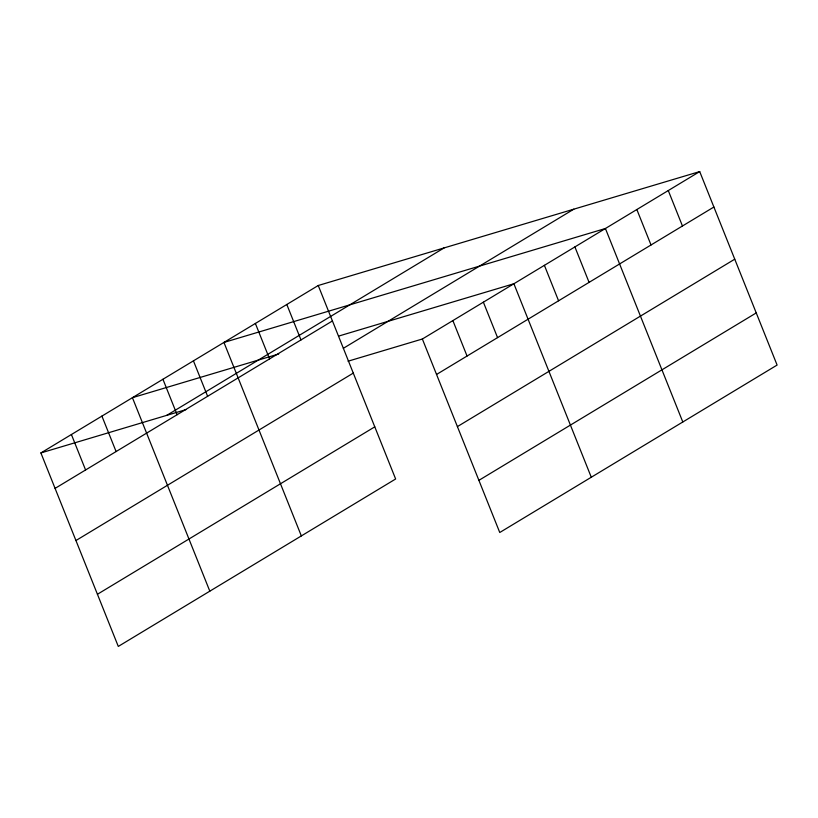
<?xml version="1.0" encoding="UTF-8"?>
<svg xmlns="http://www.w3.org/2000/svg" width="818" height="818" viewBox="0 0 818 818"><rect width="100%" height="100%" fill="white"/><g stroke="black" fill="none" stroke-linecap="round" stroke-linejoin="round"><path stroke-width="1.23" d="M318.243 285.502L395.636 478.99L118.293 646.425L40.9 452.937L318.243 285.502L699.707 171.576L777.1 365.063L499.757 532.498L422.364 339.01L699.707 171.576M166.78 415.339L444.133 247.905M55.082 488.387L332.425 320.953M343.335 348.325L573.827 209.173M75.941 540.534L353.284 373.1M436.546 374.46L713.889 207.026M97.434 594.267L374.777 426.843M457.405 426.607L734.748 259.183M478.898 480.34L756.241 312.916M278.723 353.989L132.424 397.681L209.817 591.169M338.764 336.055L513.888 283.754L591.281 477.242M40.9 452.937L186.003 409.603M348.039 361.208L422.364 339.01M668.275 190.553L682.457 226.003M636.844 209.531L651.026 244.981M682.805 421.996L605.412 228.508L223.948 342.435L301.341 535.913M574.901 246.924L589.083 282.374M544.399 265.339L558.571 300.789M483.377 302.179L497.559 337.619M452.875 320.595L467.047 356.034M286.811 304.48L300.993 339.93M255.38 323.458L269.562 358.897M193.437 360.85L207.619 396.29M162.935 379.266L177.107 414.716M101.913 416.096L116.095 451.546M71.411 434.522L85.583 469.961"/></g></svg>
